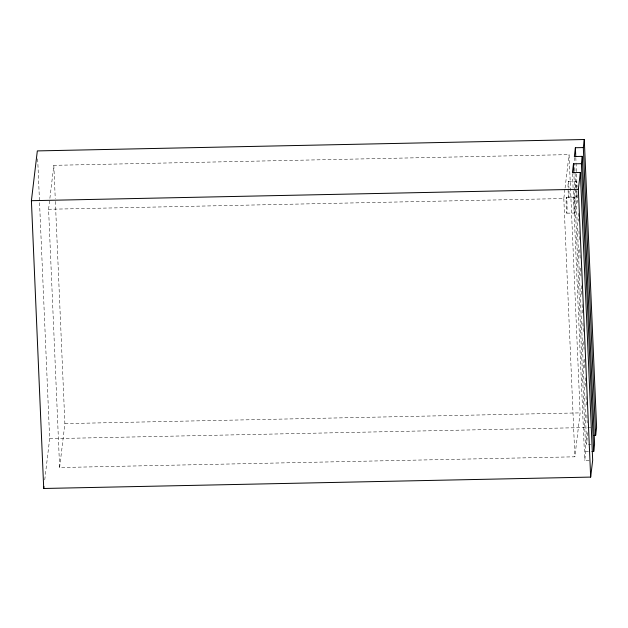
<?xml version="1.0" encoding="UTF-8"?>
<svg xmlns="http://www.w3.org/2000/svg" width="628" height="628" viewBox="0 0 628 628"><rect width="100%" height="100%" fill="white"/><g stroke="black" fill="none" stroke-linecap="round" stroke-linejoin="round"><path stroke-width="0.47" stroke-dasharray="3.14 2.35" d="M48.584 209.265L53.82 165.337L569.054 154.606L580.115 412.879L574.879 456.807L59.636 467.538L48.584 209.265L563.818 198.534L564.957 188.981M44.745 479.863L49.659 438.705L37.672 158.743M59.636 467.538L64.88 423.61L55.288 199.578M565.074 188.031L569.054 154.606M589.15 460.324L584.746 460.418L585.791 451.634L573.89 173.634M568.309 181.304L576.237 181.139M568.74 197.074L576.661 196.909M566.385 197.412L574.314 197.247M566.817 213.182L574.746 213.018M64.88 423.61L580.115 412.879M49.659 438.705L586.795 427.511M587.777 427.495L590.72 427.433M588.428 444.279L591.066 444.224M585.791 451.634L588.436 451.579M575.813 157.526L577.069 186.893M577.407 194.719L577.736 202.554M578.2 213.324L578.537 221.15M578.953 230.939L579.33 239.755M579.754 249.544L580.131 258.351M580.547 268.14L580.884 275.967M581.3 285.756L581.677 294.571M582.101 304.36L582.478 313.168M582.894 322.957L583.271 331.765M583.687 341.554L584.024 349.388M584.448 359.177L584.825 367.984M585.241 377.773L585.618 386.581M586.034 396.37L586.411 405.186M586.835 414.975L587.172 422.801M587.588 432.59L586.662 444.31L574.636 163.374M574.385 157.502L574.596 162.393M572.469 173.603L573.176 190.245M573.223 191.226L584.746 460.418M563.818 198.534L574.879 456.807M53.82 165.337L55.248 198.605M576.912 190.857A7.944 0.44 88.8 0 1 576.59 196.949A7.944 0.44 88.8 0 1 576.033 189.946M575.986 187.874A7.944 0.44 88.8 0 1 576.292 181.084A7.944 0.44 88.8 0 1 576.865 188.11M568.992 191.022A7.944 0.44 88.8 0 1 568.387 195.559A7.944 0.44 88.8 0 1 568.159 182.316A7.944 0.44 88.8 0 1 568.944 188.274M566.15 200.371A7.944 0.44 88.8 0 0 566.699 213.151A7.944 0.44 88.8 0 0 566.951 202.365A7.944 0.44 88.8 0 0 566.15 200.371M574.078 200.206A7.944 0.44 88.8 0 0 574.628 212.986A7.944 0.44 88.8 0 0 574.879 202.2A7.944 0.44 88.8 0 0 574.078 200.206"/><path stroke-width="0.94" d="M584.283 139.518L583.318 147.572L575.389 147.737L574.345 156.521L582.274 156.356L581.402 163.68L573.474 163.845L572.422 172.629L580.351 172.464L592.675 460.253L590.665 477.092L43.717 488.482L31.4 200.693L37.335 150.908L584.283 139.518L596.6 427.307L595.642 435.361L593.876 435.4M43.717 488.482L43.952 486.567M590.665 477.092L578.341 189.295L580.351 172.464M591.961 451.501L593.719 451.469L594.59 444.145L582.274 156.356M31.4 200.693L578.341 189.295M583.318 147.572L595.642 435.361M581.402 163.68L593.719 451.469M575.389 147.737L575.766 156.545M573.474 163.845L573.851 172.653"/></g></svg>
